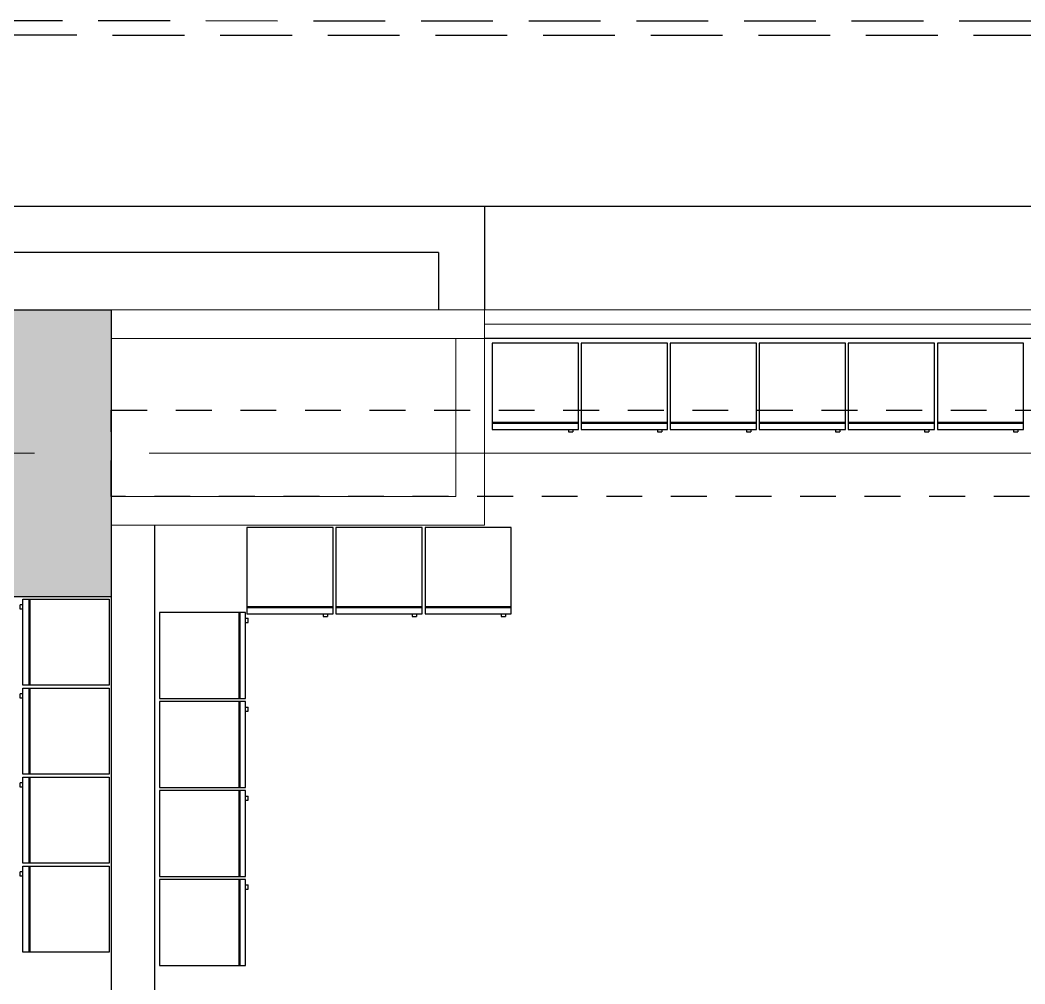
# Model space of a CAD drawing. Header units: metres. Extents: x -22 to 564, y 0 to 143.
# Drawn here: x 242.786 to 246.287, y 52.426 to 55.785 of the extents above; entities that cross this region are included whole.
import ezdxf

# ---------------------------------------------------------------- set-up
doc = ezdxf.new("R2010")
doc.units = ezdxf.units.M
for name, pattern in [('EJES630', [6.3, 5.5, -0.4, 0, -0.4]), ('XREF 2N NEURO-ONCOLOGIA$0$DASHED2', [0.375, 0.25, -0.125]), ('XREF 2N NEURO-ONCOLOGIA$0$HIDDEN2', [0.1875, 0.125, -0.0625])]:
    doc.linetypes.add(name, pattern=pattern)
for name, color, linetype, lineweight in [('EJES', 11, 'EJES630', 0), ('XREF 2N NEURO-ONCOLOGIA$0$HERRERIAS', 1, 'Continuous', 18), ('XREF 2N NEURO-ONCOLOGIA$0$MUROS DE TABLAROCA', 150, 'Continuous', 13)]:
    doc.layers.add(name, color=color, linetype=linetype, lineweight=lineweight)
for name, color, linetype in [('XREF 2N NEURO-ONCOLOGIA$0$-CG-M-WALL', 7, 'Continuous'), ('XREF 2N NEURO-ONCOLOGIA$0$COLUMNAS', 6, 'Continuous'), ('XREF 2N NEURO-ONCOLOGIA$0$CONTRAVENTEOS', 6, 'XREF 2N NEURO-ONCOLOGIA$0$HIDDEN2'), ('XREF 2N NEURO-ONCOLOGIA$0$LAMINA MULTIPERFORADA', 9, 'Continuous'), ('XREF 2N NEURO-ONCOLOGIA$0$MOBILIARIO', 161, 'Continuous'), ('XREF 2N NEURO-ONCOLOGIA$0$MUROS', 3, 'Continuous'), ('XREF 2N NEURO-ONCOLOGIA$0$MUROS BAJOS', 2, 'Continuous'), ('XREF 2N NEURO-ONCOLOGIA$0$NOVIDESA', 11, 'Continuous')]:
    doc.layers.add(name, color=color, linetype=linetype)

# ---------------------------------------------------------------- blocks, each defined once
blk = doc.blocks.new('XREF 2N NEURO-ONCOLOGIA$0$CASILLDO')
for p, q in [((-0.15, -0.276), (0.15, -0.276)), ((-0.1304, -0.3), (-0.1304, -0.3092)), ((-0.1154, -0.3092), (-0.1304, -0.3092)), ((-0.1154, -0.3), (-0.1154, -0.3092))]:
    blk.add_line(p, q)
blk.add_lwpolyline([(-0.15, -0.3), (-0.15, 0), (0.15, 0), (0.15, -0.3)], close=True)
blk.add_lwpolyline([(-0.15, -0.28), (0.15, -0.28)])
blk = doc.blocks.new('XREF 2N NEURO-ONCOLOGIA$0$C-1')
at = {"layer": 'XREF 2N NEURO-ONCOLOGIA$0$-CG-M-WALL', "true_color": 0x636466}
h = blk.add_hatch(color=251, dxfattribs=at)
h.dxf.hatch_style = 1
h.paths.add_polyline_path([(-0.5, -0.5), (-0.5, 0.5), (0.5, 0.5), (0.5, -0.5)])
blk.add_lwpolyline([(-0.5, -0.5), (-0.5, 0.5), (0.5, 0.5), (0.5, -0.5)], close=True)
blk = doc.blocks.new('XREF 2N NEURO-ONCOLOGIA')
at = {"layer": 'XREF 2N NEURO-ONCOLOGIA$0$CONTRAVENTEOS', "color": 3, "elevation": 0}
blk.add_lwpolyline([(20.9739, 3.9376), (20.9739, -1.0624), (20.6739, -1.0624), (20.6739, 3.9376)], close=True, dxfattribs=at)
at = {"layer": 'XREF 2N NEURO-ONCOLOGIA$0$HERRERIAS'}
for p, q in [((21.2739, 0.2376, 0), (21.2739, 2.6376, 0)), ((21.3239, 0.2376, 0), (21.3239, 2.6376, 0))]:
    blk.add_line(p, q, dxfattribs=at)
at = {"layer": 'XREF 2N NEURO-ONCOLOGIA$0$LAMINA MULTIPERFORADA', "linetype": 'XREF 2N NEURO-ONCOLOGIA$0$DASHED2', "elevation": 0}
for points in [[(-0.7361, 52.1676), (17.0364, 52.1676), (17.0364, 26.8579), (22.3339, 26.8579), (22.3314, -3.0724), (-0.7361, -3.0724)], [(-0.6861, 52.1176), (16.9864, 52.1176), (16.9864, 26.8079), (22.2839, 26.8079), (22.2814, -3.0224), (-0.6861, -3.0224)]]:
    blk.add_lwpolyline(points, close=True, dxfattribs=at)
at = {"layer": 'XREF 2N NEURO-ONCOLOGIA$0$MUROS'}
for p, q in [((20.3239, 3.9376), (17.4239, 3.9376)), ((20.5739, 3.7876), (17.4239, 3.7876))]:
    blk.add_line(p, q, dxfattribs=at)
at = {"layer": 'XREF 2N NEURO-ONCOLOGIA$0$MUROS BAJOS'}
for p, q in [((21.2239, 0.2376, 0), (21.2239, 2.6376, 0)), ((21.6839, 0.2376, 0), (21.6839, 2.6376, 0))]:
    blk.add_line(p, q, dxfattribs=at)
at = {"layer": 'XREF 2N NEURO-ONCOLOGIA$0$MUROS DE TABLAROCA'}
for points in [[(21.2239, 2.6376), (20.5739, 2.6376), (20.5739, 3.9376)], [(21.2239, 2.7376), (20.6739, 2.7376), (20.6739, 3.9376)]]:
    blk.add_lwpolyline(points, dxfattribs=at)
blk.add_lwpolyline([(21.3239, 3.9376), (21.2239, 3.9376), (21.2239, 2.6376), (21.3239, 2.6376)], close=True, dxfattribs=at)
at = {"layer": 'XREF 2N NEURO-ONCOLOGIA$0$NOVIDESA'}
for p, q in [((21.5239, 2.7976, 0), (21.3239, 2.7976, 0)), ((21.6839, 2.6376, 0), (21.3239, 2.6376, 0))]:
    blk.add_line(p, q, dxfattribs=at)
at = {"layer": 'XREF 2N NEURO-ONCOLOGIA$0$NOVIDESA', "elevation": 0}
for points in [[(21.6839, 2.6376), (21.6839, 6.2376)], [(21.5239, 2.7976), (21.5239, 6.0776)]]:
    blk.add_lwpolyline(points, dxfattribs=at)
at = {"layer": 'XREF 2N NEURO-ONCOLOGIA$0$COLUMNAS'}
blk.add_blockref('XREF 2N NEURO-ONCOLOGIA$0$C-1', (20.8239, 4.4376, 0), dxfattribs=at)
at = {"layer": 'XREF 2N NEURO-ONCOLOGIA$0$MOBILIARIO', "rotation": 180}
for p in [(19.235, 3.9455, 0), (19.5452, 3.9455, 0), (19.8553, 3.9455, 0), (20.1655, 3.9455, 0)]:
    blk.add_blockref('XREF 2N NEURO-ONCOLOGIA$0$CASILLDO', p, dxfattribs=at)
at = {"layer": 'XREF 2N NEURO-ONCOLOGIA$0$MOBILIARIO', "xscale": -1}
for p in [(19.1889, 3.7697, 0), (19.499, 3.7697, 0), (19.8092, 3.7697, 0), (20.1193, 3.7697, 0)]:
    blk.add_blockref('XREF 2N NEURO-ONCOLOGIA$0$CASILLDO', p, dxfattribs=at)
at = {"layer": 'XREF 2N NEURO-ONCOLOGIA$0$MOBILIARIO', "xscale": -1, "rotation": 270}
for p in [(20.5649, 3.3149), (20.5649, 3.0047), (20.5649, 2.6945), (21.2075, 2.4601), (21.2075, 2.1499), (21.2075, 1.8398), (21.2075, 1.5296), (21.2075, 1.2195), (21.2075, 0.9093)]:
    blk.add_blockref('XREF 2N NEURO-ONCOLOGIA$0$CASILLDO', p, dxfattribs=at)

msp = doc.modelspace()

# ---------------------------------------------------------------- block references
at = {"rotation": 90}
msp.add_blockref('XREF 2N NEURO-ONCOLOGIA', (247.0412, 33.4511), dxfattribs=at)

# ---------------------------------------------------------------- next in the draw order: linework, layer by layer
at = {"layer": 'EJES'}
msp.add_line((192.036, 54.2751), (248.8132, 54.2751), dxfattribs=at)

doc.saveas('drawing.dxf')
